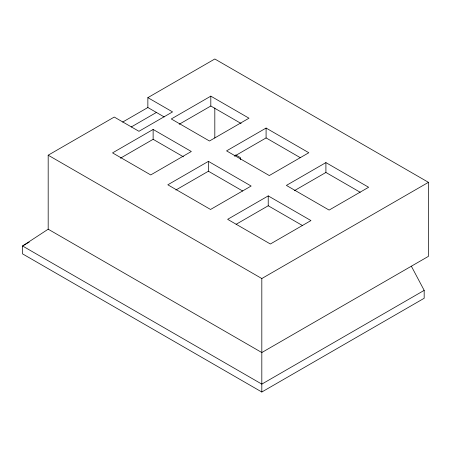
<?xml version="1.0" encoding="UTF-8"?>
<svg xmlns="http://www.w3.org/2000/svg" width="451" height="451" viewBox="0 0 451 451"><rect width="100%" height="100%" fill="white"/><g stroke="black" fill="none" stroke-linecap="round" stroke-linejoin="round"><path stroke-width="0.68" d="M122.655 122.069L147.86 107.518L147.86 97.647L172.553 111.904L138.947 131.303L114.255 117.051L48.184 155.195L48.184 229.198L22.55 245.975L22.55 253.868L261.817 392.009L424.177 298.269L424.177 290.376L411.357 266.203M147.86 97.647L214.817 58.991L428.45 182.328L428.45 256.337L261.817 352.541L48.184 229.198M131.202 127.002L156.407 112.451M153.131 129.448L112.541 152.883L150.73 174.932L191.32 151.497L153.131 129.448L153.131 139.314L120.417 158.205M210.814 96.148L171.29 118.963L209.478 141.011L248.997 118.196L210.814 96.148L210.814 106.013L179.194 124.267M29.242 242.114L22.55 245.975L261.817 384.117L424.177 290.376M208.407 161.362L167.817 184.797L210.544 209.467L251.134 186.032L208.407 161.362L208.407 171.228L175.884 190.006M266.09 128.061L226.565 150.876L269.292 175.546L308.817 152.731L266.09 128.061L266.09 137.927L300.394 157.732M234.475 156.181L266.09 137.927M268.227 195.897L227.637 219.333L270.363 244.002L310.953 220.567L268.227 195.897L268.227 205.763L302.525 225.568M325.91 162.597L286.385 185.412L329.112 210.081L368.63 187.266L325.91 162.597L325.91 172.462L360.208 192.267M236.115 224.305L268.227 205.763M294.289 190.717L325.91 172.462M48.184 155.195L261.817 278.538L428.45 182.328M210.814 106.013L241.122 123.512M235.687 154.913L240.456 157.664L240.456 159.722M147.86 107.518L164.181 116.939M153.131 139.314L183.439 156.813M208.407 171.228L242.711 191.032M261.817 278.538L261.817 392.009M214.817 108.003L214.817 137.983"/></g></svg>
